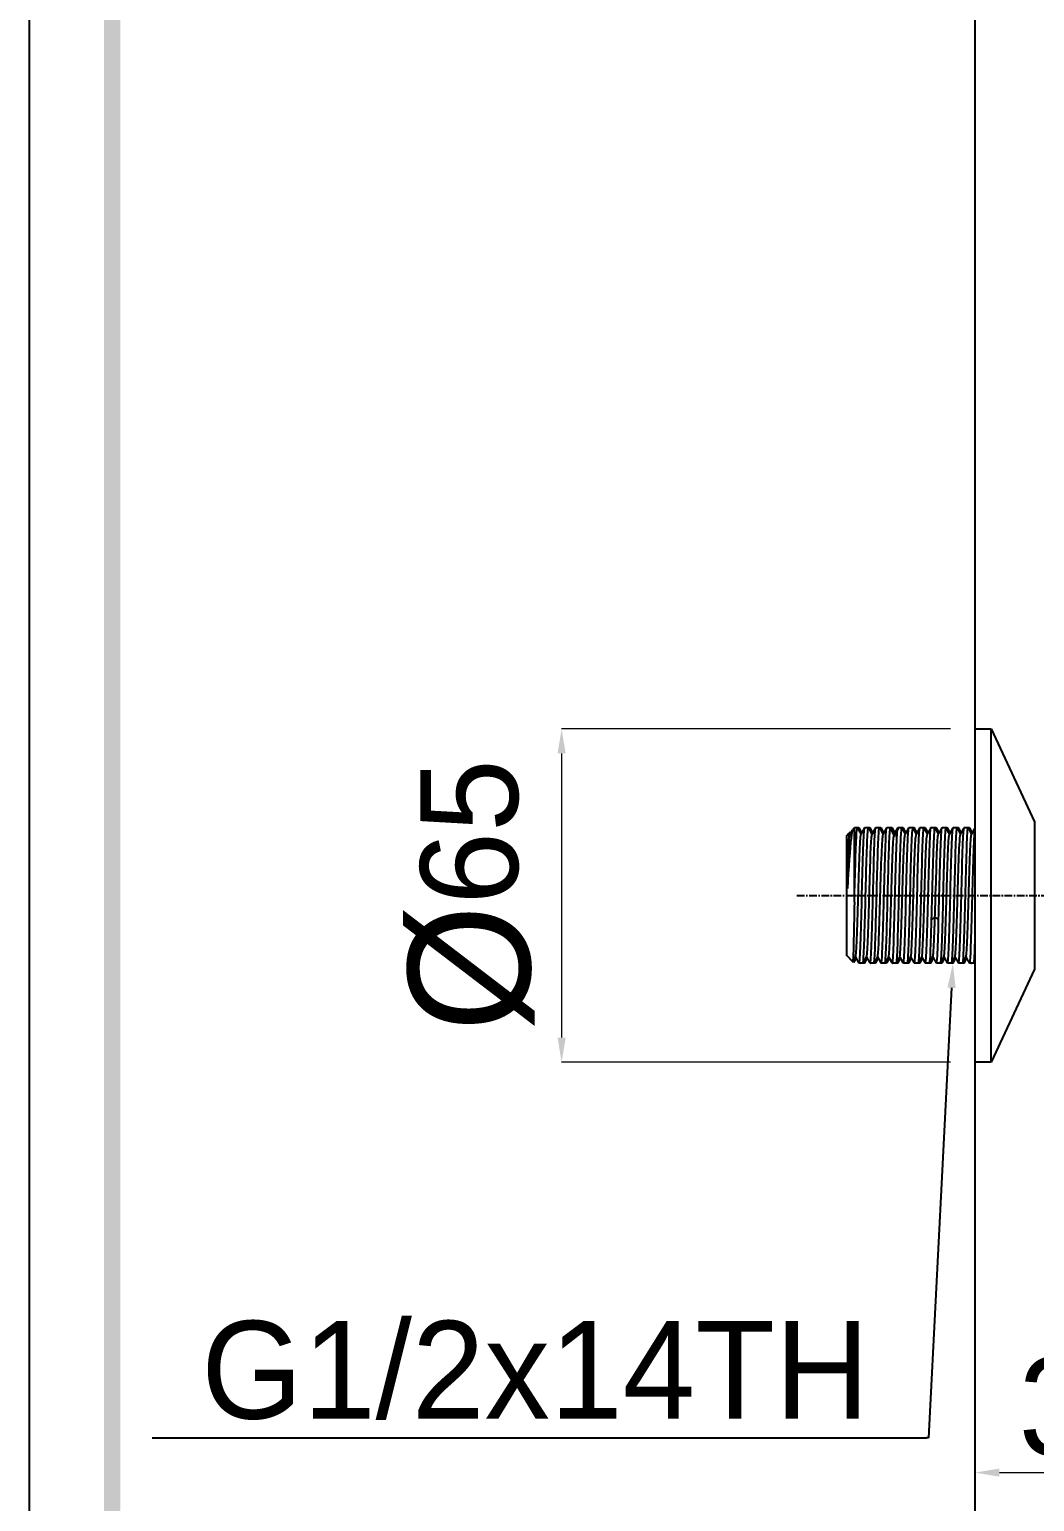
# Model space of a CAD drawing. Header units: millimetres. Extents: x 1091 to 2122, y 843 to 1569.
# Drawn here: x 1091.2 to 1255.8, y 1009.4 to 1250.3 of the extents above; entities that cross this region are included whole.
import ezdxf

# ---------------------------------------------------------------- set-up
doc = ezdxf.new("R2010")
doc.units = ezdxf.units.MM
doc.linetypes.add('CENTER', pattern=[2, 1.25, -0.25, 0.25, -0.25])
doc.layers.add('标注', color=1, linetype='Continuous')
doc.styles.add('Daelim Dimension', font='')
doc.styles.get('Daelim Dimension').set_extended_font_data('나눔고딕')
doc.dimstyles.new('DEFAULT', dxfattribs={"dimscale": 2, "dimtxt": 2, "dimasz": 2, "dimexe": 0, "dimexo": 2, "dimgap": 1, "dimtad": 1, "dimdec": 1, "dimzin": 9, "dimdsep": 46, "dimtxsty": 'Daelim Dimension', "dimcen": 0.5, "dimclrd": 252, "dimclre": 252, "dimclrt": 3, "dimadec": 1, "dimazin": 0, "dimtfac": 1, "dimtdec": 1, "dimtix": 1, "dimtmove": 0, "dimatfit": 3, "dimfxl": 1, "dimtolj": 1, "dimtzin": 1, "dimlwd": 9, "dimlwe": 9, "dimarcsym": 0})

# ---------------------------------------------------------------- blocks, each defined once
blk = doc.blocks.new('*D9')
at = {"layer": 'Defpoints', "color": 0, "transparency": 16777216}
for p in [(1246.08, 1135.78), (1178.38, 1081.28), (1246.08, 1081.28)]:
    blk.add_point(p, dxfattribs=at)
at = {"layer": '标注', "color": 5, "lineweight": 9, "transparency": 16777216}
for p, q in [((1242.08, 1135.78), (1178.38, 1135.78)), ((1178.38, 1131.78), (1178.38, 1085.28)), ((1242.08, 1081.28), (1178.38, 1081.28))]:
    blk.add_line(p, q, dxfattribs=at)
at = {"layer": '标注', "color": 5, "transparency": 16777216}
for points in [[(1177.72, 1131.78), (1179.05, 1131.78), (1178.38, 1135.78)], [(1177.72, 1085.28), (1179.05, 1085.28), (1178.38, 1081.28)]]:
    blk.add_solid(points, dxfattribs=at)
at = {"layer": '标注', "color": 7, "transparency": 16777216, "insert": (1163.61, 1108.53), "char_height": 16, "attachment_point": 5, "rotation": 90, "style": 'Daelim Dimension'}
blk.add_mtext('\\A1;{\\H1.25x;Ø}65', dxfattribs=at)
blk = doc.blocks.new('*D4')
at = {"layer": 'Defpoints', "color": 0, "transparency": 16777216}
for p in [(1284.18, 1135.47), (1246.08, 1081.27), (1284.18, 1014.09)]:
    blk.add_point(p, dxfattribs=at)
at = {"layer": '标注', "color": 5, "lineweight": 9, "transparency": 16777216}
for p, q in [((1284.18, 1131.47), (1284.18, 1014.09)), ((1246.08, 1077.27), (1246.08, 1014.09)), ((1250.08, 1014.09), (1280.18, 1014.09))]:
    blk.add_line(p, q, dxfattribs=at)
at = {"layer": '标注', "color": 5, "transparency": 16777216}
for points in [[(1250.08, 1014.75), (1250.08, 1013.42), (1246.08, 1014.09)], [(1280.18, 1014.75), (1280.18, 1013.42), (1284.18, 1014.09)]]:
    blk.add_solid(points, dxfattribs=at)
at = {"layer": '标注', "color": 7, "transparency": 16777216, "insert": (1265.13, 1024.81), "char_height": 16, "attachment_point": 5, "style": 'Daelim Dimension'}
blk.add_mtext('\\A1;38', dxfattribs=at)
blk = doc.blocks.new('*D7')
at = {"layer": 'Defpoints', "color": 0, "transparency": 16777216}
for p in [(1246.08, 1342.62), (1485.6, 957.42), (1495.37, 957.42)]:
    blk.add_point(p, dxfattribs=at)
at = {"layer": '标注', "color": 5, "lineweight": 9, "transparency": 16777216}
for p, q in [((1250.08, 1342.62), (1495.37, 1342.62)), ((1495.37, 1338.62), (1495.37, 961.42)), ((1489.6, 957.42), (1495.37, 957.42))]:
    blk.add_line(p, q, dxfattribs=at)
at = {"layer": '标注', "color": 5, "transparency": 16777216}
for points in [[(1494.71, 1338.62), (1496.04, 1338.62), (1495.37, 1342.62)], [(1494.71, 961.42), (1496.04, 961.42), (1495.37, 957.42)]]:
    blk.add_solid(points, dxfattribs=at)
at = {"layer": '标注', "color": 7, "transparency": 16777216, "insert": (1484.66, 1150.02), "char_height": 16, "attachment_point": 5, "rotation": 90, "style": 'Daelim Dimension'}
blk.add_mtext('\\A1;1650', dxfattribs=at)

msp = doc.modelspace()

# ---------------------------------------------------------------- linework, layer by layer
at = {"color": 0}
msp.add_line((1246.08, 957.42), (1246.08, 1393.9), dxfattribs=at)
at = {"color": 7, "linetype": 'Continuous'}
for p, q in [((1246.08, 1081.27), (1246.08, 1135.78)), ((1246.08, 1110.91), (1246.08, 1135.78)), ((1246.08, 1135.78), (1248.74, 1135.78)), ((1248.74, 1135.78), (1255.83, 1120.59)), ((1248.74, 1110.91), (1248.74, 1135.78)), ((1255.83, 1120.59), (1255.83, 1109.58)), ((1246.08, 1081.28), (1246.08, 1110.91)), ((1248.74, 1081.28), (1248.74, 1110.91)), ((1255.83, 1109.58), (1255.83, 1096.47)), ((1255.83, 1096.47), (1248.74, 1081.27)), ((1255.83, 1096.47), (1248.74, 1081.28)), ((1255.83, 1096.47), (1255.83, 1096.47)), ((1248.74, 1081.28), (1246.08, 1081.28)), ((1248.74, 1081.27), (1246.08, 1081.27)), ((1248.74, 1081.27), (1248.74, 1081.28))]:
    msp.add_line(p, q, dxfattribs=at)
at = {"color": 9, "linetype": 'Continuous'}
for p, q in [((1225.06, 1118.37), (1225.43, 1118.74)), ((1225.44, 1118.74), (1225.62, 1118.92)), ((1226.05, 1119.35), (1226.28, 1119.58)), ((1226.33, 1107.45), (1226.33, 1119.63)), ((1226.33, 1119.63), (1226.8, 1119.63)), ((1226.81, 1119.63), (1227.05, 1119.63)), ((1228.01, 1119.63), (1228.62, 1119.63)), ((1228.62, 1119.63), (1228.87, 1119.63)), ((1229.81, 1119.63), (1230.42, 1119.63)), ((1230.06, 1119.63), (1230.06, 1119.63)), ((1230.42, 1119.63), (1230.67, 1119.63)), ((1231.63, 1119.63), (1232.23, 1119.63)), ((1232.24, 1119.63), (1232.49, 1119.63)), ((1233.44, 1119.63), (1234.05, 1119.63)), ((1234.05, 1119.63), (1234.3, 1119.63)), ((1235.24, 1119.63), (1235.85, 1119.63)), ((1235.86, 1119.63), (1236.1, 1119.63)), ((1237.06, 1119.63), (1237.66, 1119.63)), ((1237.67, 1119.63), (1237.92, 1119.63)), ((1238.87, 1119.63), (1239.47, 1119.63)), ((1239.48, 1119.63), (1239.72, 1119.63)), ((1240.68, 1119.63), (1241.28, 1119.63)), ((1241.29, 1119.63), (1241.53, 1119.63)), ((1242.49, 1119.63), (1243.09, 1119.63)), ((1243.1, 1119.63), (1243.35, 1119.63)), ((1244.3, 1119.63), (1244.91, 1119.63)), ((1244.54, 1119.63), (1244.54, 1119.64)), ((1244.91, 1119.63), (1245.16, 1119.63)), ((1226.03, 1097.73), (1225.06, 1098.69)), ((1226.2, 1097.56), (1225.07, 1098.69)), ((1227.71, 1097.43), (1227.1, 1097.43)), ((1227.96, 1097.43), (1227.35, 1097.43)), ((1229.52, 1097.43), (1228.91, 1097.43)), ((1229.52, 1097.43), (1229.16, 1097.43)), ((1229.52, 1097.44), (1229.52, 1097.44)), ((1229.77, 1097.43), (1229.53, 1097.43)), ((1231.33, 1097.43), (1230.72, 1097.43)), ((1231.58, 1097.43), (1230.97, 1097.43)), ((1233.14, 1097.43), (1232.53, 1097.43)), ((1233.39, 1097.43), (1232.79, 1097.43)), ((1234.95, 1097.43), (1234.34, 1097.43)), ((1235.2, 1097.43), (1234.59, 1097.43)), ((1236.76, 1097.43), (1236.15, 1097.43)), ((1236.4, 1097.43), (1236.4, 1097.43)), ((1237.01, 1097.43), (1236.4, 1097.43)), ((1238.57, 1097.43), (1237.96, 1097.43)), ((1238.82, 1097.43), (1238.21, 1097.43)), ((1240.38, 1097.43), (1239.77, 1097.43)), ((1240.63, 1097.43), (1240.02, 1097.43)), ((1242.19, 1097.43), (1241.58, 1097.43)), ((1242.44, 1097.43), (1241.84, 1097.43)), ((1244, 1097.43), (1243.39, 1097.43)), ((1244.25, 1097.43), (1243.64, 1097.43)), ((1245.81, 1097.43), (1245.2, 1097.43)), ((1246.06, 1097.43), (1245.45, 1097.43)), ((1246.07, 1097.44), (1246.07, 1097.44))]:
    msp.add_line(p, q, dxfattribs=at)
at = {"color": 1, "linetype": 'CENTER'}
msp.add_line((1216.92, 1108.53), (1264.54, 1108.53), dxfattribs=at)
at = {"color": 2}
msp.add_lwpolyline([(1091.24, 1569.48), (2121.96, 1569.48), (2121.96, 843.46), (1091.24, 843.46)], close=True, dxfattribs=at)
at = {"ltscale": 0.5}
msp.add_lwpolyline([(1091.24, 1569.48), (2121.96, 1569.48), (2121.96, 843.46), (1091.24, 843.46)], close=True, dxfattribs=at)
at = {"color": 9, "linetype": 'Continuous'}
for points, knots in [([(1225.08, 1098.68), (1225.08, 1098.69), (1225.08, 1098.99), (1225.08, 1100.7), (1225.08, 1102.75), (1225.08, 1107.57), (1225.08, 1110.35), (1225.08, 1115.02), (1225.08, 1116.9), (1225.08, 1118.18), (1225.08, 1118.38), (1225.08, 1118.37)], [0, 0, 0, 0, 0.138717, 0.138717, 0.388734, 0.388734, 0.638752, 0.638752, 0.888769, 0.888769, 1, 1, 1, 1]), ([(1226.02, 1119.3), (1225.94, 1119.14), (1225.85, 1118.68), (1225.58, 1116.21), (1225.38, 1113.06), (1225.18, 1109.68)], [0, 0, 0, 0, 0.308303, 0.308303, 1, 1, 1, 1]), ([(1225.45, 1118.75), (1225.41, 1118.7), (1225.37, 1117.96), (1225.28, 1114.98), (1225.23, 1112.42), (1225.18, 1109.68)], [0, 0, 0, 0, 0.442897, 0.442897, 1, 1, 1, 1]), ([(1225.18, 1109.68), (1225.21, 1110.83), (1225.28, 1113.31), (1225.4, 1116.44), (1225.5, 1118.08), (1225.56, 1118.42), (1225.58, 1118.46)], [0, 0, 0, 0, 0.251078, 0.547808, 0.844538, 1, 1, 1, 1]), ([(1226.32, 1107.45), (1226.38, 1109.82), (1226.45, 1112.21), (1226.56, 1116.29), (1226.63, 1117.88), (1226.73, 1119.35), (1226.77, 1119.63), (1226.8, 1119.63)], [0, 0, 0, 0, 0.382555, 0.382555, 0.765111, 0.765111, 1, 1, 1, 1]), ([(1226.52, 1098.61), (1226.55, 1098.67), (1226.66, 1099.49), (1226.83, 1104.16), (1227.05, 1112.24), (1227.24, 1117.38), (1227.35, 1118.38), (1227.39, 1118.46)], [0, 0, 0, 0, 0.114293, 0.364076, 0.613859, 0.863642, 1, 1, 1, 1]), ([(1227.1, 1097.43), (1227.11, 1097.43), (1227.11, 1097.44), (1227.19, 1097.59), (1227.26, 1098.75), (1227.4, 1102.57), (1227.47, 1105.18), (1227.61, 1110.54), (1227.68, 1113.29), (1227.82, 1117.5), (1227.89, 1118.99), (1227.98, 1119.57), (1227.99, 1119.63), (1228.01, 1119.62)], [0, 0, 0, 0, 0.017028, 0.017028, 0.248697, 0.248697, 0.480366, 0.480366, 0.712035, 0.712035, 0.943704, 0.943704, 1, 1, 1, 1]), ([(1227.73, 1097.45), (1227.75, 1097.5), (1227.77, 1097.65), (1227.85, 1098.6), (1227.92, 1100.04), (1228.04, 1103.83), (1228.1, 1106.2), (1228.23, 1110.9), (1228.28, 1113.28), (1228.41, 1117.05), (1228.46, 1118.48), (1228.55, 1119.47), (1228.58, 1119.63), (1228.61, 1119.63)], [0, 0, 0, 0, 0.077957, 0.077957, 0.284739, 0.284739, 0.491522, 0.491522, 0.698304, 0.698304, 0.905087, 0.905087, 1, 1, 1, 1]), ([(1228.33, 1098.6), (1228.34, 1098.62), (1228.42, 1098.95), (1228.58, 1102.01), (1228.8, 1109.83), (1229, 1116.58), (1229.14, 1118.35), (1229.2, 1118.46)], [0, 0, 0, 0, 0.038467, 0.28828, 0.538093, 0.787907, 1, 1, 1, 1]), ([(1228.91, 1097.43), (1228.94, 1097.43), (1228.97, 1097.62), (1229.08, 1098.86), (1229.14, 1100.66), (1229.29, 1105.36), (1229.35, 1108.17), (1229.5, 1113.46), (1229.56, 1115.87), (1229.7, 1118.86), (1229.75, 1119.62), (1229.81, 1119.63)], [0, 0, 0, 0, 0.102306, 0.102306, 0.334029, 0.334029, 0.565751, 0.565751, 0.797474, 0.797474, 1, 1, 1, 1]), ([(1229.53, 1097.45), (1229.56, 1097.51), (1229.6, 1097.79), (1229.69, 1099.18), (1229.75, 1100.82), (1229.87, 1104.85), (1229.94, 1107.29), (1230.06, 1111.97), (1230.13, 1114.25), (1230.24, 1117.74), (1230.31, 1118.96), (1230.39, 1119.56), (1230.41, 1119.63), (1230.43, 1119.63)], [0, 0, 0, 0, 0.112245, 0.112245, 0.318388, 0.318388, 0.524531, 0.524531, 0.730674, 0.730674, 0.936818, 0.936818, 1, 1, 1, 1]), ([(1230.14, 1098.6), (1230.2, 1098.71), (1230.33, 1100.53), (1230.54, 1107.36), (1230.76, 1115.15), (1230.92, 1118.13), (1231, 1118.44), (1231.01, 1118.46)], [0, 0, 0, 0, 0.216018, 0.465801, 0.715584, 0.965367, 1, 1, 1, 1]), ([(1230.72, 1097.43), (1230.78, 1097.44), (1230.84, 1098.1), (1230.95, 1100.8), (1231.04, 1103.15), (1231.16, 1108.36), (1231.25, 1111.2), (1231.38, 1116.01), (1231.46, 1117.91), (1231.55, 1119.38), (1231.59, 1119.63), (1231.63, 1119.63)], [0, 0, 0, 0, 0.187696, 0.187696, 0.419418, 0.419418, 0.651141, 0.651141, 0.882864, 0.882864, 1, 1, 1, 1]), ([(1231.34, 1097.45), (1231.39, 1097.53), (1231.43, 1097.97), (1231.53, 1099.85), (1231.59, 1101.66), (1231.72, 1105.91), (1231.77, 1108.38), (1231.9, 1113), (1231.96, 1115.17), (1232.08, 1118.34), (1232.14, 1119.34), (1232.2, 1119.58)], [0, 0, 0, 0, 0.147576, 0.147576, 0.360682, 0.360682, 0.573788, 0.573788, 0.786894, 0.786894, 1, 1, 1, 1]), ([(1231.95, 1098.6), (1231.99, 1098.68), (1232.1, 1099.71), (1232.29, 1104.94), (1232.5, 1113.02), (1232.68, 1117.5), (1232.78, 1118.33), (1232.81, 1118.42)], [0, 0, 0, 0, 0.142533, 0.395845, 0.649157, 0.902469, 1, 1, 1, 1]), ([(1232.53, 1097.43), (1232.55, 1097.43), (1232.56, 1097.46), (1232.64, 1097.87), (1232.71, 1099.24), (1232.85, 1103.31), (1232.92, 1106.02), (1233.06, 1111.38), (1233.13, 1114.06), (1233.27, 1118.01), (1233.34, 1119.3), (1233.41, 1119.58)], [0, 0, 0, 0, 0.042834, 0.042834, 0.282125, 0.282125, 0.521417, 0.521417, 0.760708, 0.760708, 1, 1, 1, 1]), ([(1234.04, 1119.63), (1233.99, 1119.62), (1233.93, 1119.04), (1233.82, 1116.51), (1233.74, 1114.22), (1233.61, 1109.06), (1233.53, 1106.19), (1233.39, 1101.35), (1233.32, 1099.35), (1233.21, 1097.73), (1233.18, 1097.44), (1233.14, 1097.44)], [0, 0, 0, 0, 0.177984, 0.177984, 0.409733, 0.409733, 0.641483, 0.641483, 0.873233, 0.873233, 1, 1, 1, 1]), ([(1233.75, 1098.59), (1233.76, 1098.59), (1233.83, 1098.75), (1233.98, 1101.19), (1234.2, 1108.77), (1234.41, 1116.1), (1234.56, 1118.29), (1234.63, 1118.46)], [0, 0, 0, 0, 0.011846, 0.261719, 0.511592, 0.761466, 1, 1, 1, 1]), ([(1234.34, 1097.44), (1234.38, 1097.44), (1234.42, 1097.73), (1234.53, 1099.36), (1234.6, 1101.34), (1234.74, 1106.21), (1234.8, 1109.07), (1234.95, 1114.22), (1235.01, 1116.52), (1235.14, 1119.03), (1235.19, 1119.62), (1235.25, 1119.62)], [0, 0, 0, 0, 0.126839, 0.126839, 0.358509, 0.358509, 0.590178, 0.590178, 0.821847, 0.821847, 1, 1, 1, 1]), ([(1235.86, 1119.62), (1235.83, 1119.63), (1235.8, 1119.47), (1235.7, 1118.39), (1235.63, 1116.63), (1235.49, 1112.07), (1235.42, 1109.23), (1235.29, 1103.95), (1235.21, 1101.48), (1235.08, 1098.29), (1235.01, 1097.44), (1234.95, 1097.43)], [0, 0, 0, 0, 0.093004, 0.093004, 0.324646, 0.324646, 0.556288, 0.556288, 0.787931, 0.787931, 1, 1, 1, 1]), ([(1235.57, 1098.61), (1235.62, 1098.73), (1235.75, 1100.18), (1235.94, 1106.3), (1236.16, 1114.27), (1236.33, 1117.96), (1236.42, 1118.43), (1236.44, 1118.46)], [0, 0, 0, 0, 0.179792, 0.429246, 0.678699, 0.928153, 1, 1, 1, 1]), ([(1236.15, 1097.43), (1236.22, 1097.43), (1236.27, 1098.28), (1236.41, 1101.47), (1236.48, 1103.92), (1236.62, 1109.26), (1236.69, 1112.05), (1236.83, 1116.65), (1236.9, 1118.39), (1237, 1119.47), (1237.03, 1119.63), (1237.05, 1119.62)], [0, 0, 0, 0, 0.212069, 0.212069, 0.443711, 0.443711, 0.675354, 0.675354, 0.906996, 0.906996, 1, 1, 1, 1]), ([(1237.66, 1119.63), (1237.66, 1119.63), (1237.66, 1119.63), (1237.58, 1119.56), (1237.52, 1118.47), (1237.37, 1114.81), (1237.31, 1112.23), (1237.16, 1106.87), (1237.1, 1104.12), (1236.95, 1099.76), (1236.89, 1098.22), (1236.8, 1097.51), (1236.78, 1097.43), (1236.76, 1097.43)], [0, 0, 0, 0, 0.007529, 0.007529, 0.239171, 0.239171, 0.470813, 0.470813, 0.702456, 0.702456, 0.934098, 0.934098, 1, 1, 1, 1]), ([(1237.37, 1098.6), (1237.41, 1098.65), (1237.51, 1099.41), (1237.69, 1103.95), (1237.91, 1112.03), (1238.09, 1117.3), (1238.21, 1118.37), (1238.25, 1118.45)], [0, 0, 0, 0, 0.109978, 0.359522, 0.609065, 0.858609, 1, 1, 1, 1]), ([(1237.91, 1119.62), (1237.9, 1119.63), (1237.88, 1119.58), (1237.86, 1119.43), (1237.85, 1119.38), (1237.84, 1119.33)], [0, 0, 0, 0, 0.715837, 0.715837, 1, 1, 1, 1]), ([(1237.96, 1097.44), (1237.98, 1097.43), (1238, 1097.51), (1238.08, 1098.21), (1238.17, 1099.78), (1238.3, 1104.09), (1238.38, 1106.86), (1238.51, 1112.22), (1238.59, 1114.79), (1238.72, 1118.48), (1238.79, 1119.56), (1238.86, 1119.63), (1238.87, 1119.63), (1238.87, 1119.63)], [0, 0, 0, 0, 0.065461, 0.065461, 0.297184, 0.297184, 0.528907, 0.528907, 0.76063, 0.76063, 0.992353, 0.992353, 1, 1, 1, 1]), ([(1239.47, 1119.62), (1239.43, 1119.62), (1239.38, 1119.19), (1239.26, 1117.11), (1239.19, 1114.99), (1239.05, 1109.9), (1238.99, 1107.08), (1238.91, 1104.54)], [0, 0, 0, 0, 0.248827, 0.248827, 0.624413, 0.624413, 1, 1, 1, 1]), ([(1239.52, 1104.96), (1239.54, 1105.86), (1239.65, 1109.28), (1239.82, 1115.42), (1239.97, 1118.17), (1240.05, 1118.44), (1240.06, 1118.46)], [0, 0, 0, 0, 0.155894, 0.560789, 0.965684, 1, 1, 1, 1]), ([(1240.12, 1104.54), (1240.19, 1107.08), (1240.26, 1109.94), (1240.4, 1114.96), (1240.47, 1117.12), (1240.59, 1119.19), (1240.63, 1119.62), (1240.68, 1119.62)], [0, 0, 0, 0, 0.375446, 0.375446, 0.750892, 0.750892, 1, 1, 1, 1]), ([(1241.28, 1119.63), (1241.26, 1119.63), (1241.24, 1119.55), (1241.16, 1118.8), (1241.08, 1117.23), (1240.95, 1112.88), (1240.87, 1110.1), (1240.74, 1104.76), (1240.66, 1102.18), (1240.53, 1098.55), (1240.45, 1097.47), (1240.38, 1097.43), (1240.38, 1097.43), (1240.37, 1097.43)], [0, 0, 0, 0, 0.068358, 0.068358, 0.300081, 0.300081, 0.531803, 0.531803, 0.763526, 0.763526, 0.995249, 0.995249, 1, 1, 1, 1]), ([(1241, 1098.61), (1241.04, 1098.7), (1241.16, 1099.83), (1241.35, 1105.26), (1241.56, 1113.33), (1241.74, 1117.71), (1241.84, 1118.41), (1241.87, 1118.46)], [0, 0, 0, 0, 0.148583, 0.398127, 0.64767, 0.897214, 1, 1, 1, 1]), ([(1241.58, 1097.43), (1241.58, 1097.43), (1241.59, 1097.43), (1241.66, 1097.47), (1241.72, 1098.52), (1241.87, 1102.2), (1241.93, 1104.75), (1242.08, 1110.11), (1242.14, 1112.89), (1242.29, 1117.22), (1242.35, 1118.8), (1242.45, 1119.54), (1242.47, 1119.63), (1242.49, 1119.62)], [0, 0, 0, 0, 0.004748, 0.004748, 0.236391, 0.236391, 0.468033, 0.468033, 0.699676, 0.699676, 0.931318, 0.931318, 1, 1, 1, 1]), ([(1243.09, 1119.63), (1243.03, 1119.62), (1242.97, 1118.75), (1242.83, 1115.53), (1242.77, 1113.04), (1242.62, 1107.76), (1242.55, 1104.93), (1242.41, 1100.37), (1242.34, 1098.62), (1242.25, 1097.58), (1242.22, 1097.44), (1242.19, 1097.44)], [0, 0, 0, 0, 0.214642, 0.214642, 0.446311, 0.446311, 0.67798, 0.67798, 0.909649, 0.909649, 1, 1, 1, 1]), ([(1242.8, 1098.6), (1242.83, 1098.63), (1242.92, 1099.16), (1243.09, 1103), (1243.31, 1111), (1243.5, 1116.97), (1243.63, 1118.34), (1243.68, 1118.45)], [0, 0, 0, 0, 0.078695, 0.328208, 0.577722, 0.827235, 1, 1, 1, 1]), ([(1243.35, 1119.63), (1243.34, 1119.63), (1243.33, 1119.61), (1243.3, 1119.54), (1243.29, 1119.45), (1243.28, 1119.33)], [0, 0, 0, 0, 0.38785, 0.38785, 1, 1, 1, 1]), ([(1243.39, 1097.43), (1243.42, 1097.43), (1243.44, 1097.58), (1243.54, 1098.63), (1243.61, 1100.35), (1243.75, 1104.93), (1243.82, 1107.72), (1243.96, 1113.07), (1244.03, 1115.52), (1244.16, 1118.76), (1244.23, 1119.62), (1244.3, 1119.63)], [0, 0, 0, 0, 0.089718, 0.089718, 0.321548, 0.321548, 0.553379, 0.553379, 0.785209, 0.785209, 1, 1, 1, 1]), ([(1244.9, 1119.62), (1244.86, 1119.62), (1244.82, 1119.32), (1244.71, 1117.67), (1244.65, 1115.67), (1244.5, 1110.79), (1244.44, 1107.95), (1244.29, 1102.76), (1244.23, 1100.51), (1244.1, 1098), (1244.05, 1097.43), (1244, 1097.43)], [0, 0, 0, 0, 0.129155, 0.129155, 0.360825, 0.360825, 0.592494, 0.592494, 0.824163, 0.824163, 1, 1, 1, 1]), ([(1244.62, 1098.6), (1244.69, 1098.78), (1244.84, 1101.06), (1245.05, 1108.53), (1245.27, 1116.05), (1245.42, 1118.34), (1245.49, 1118.47), (1245.49, 1118.47)], [0, 0, 0, 0, 0.245736, 0.495609, 0.745482, 0.995355, 1, 1, 1, 1]), ([(1245.2, 1097.44), (1245.25, 1097.44), (1245.31, 1098.01), (1245.43, 1100.49), (1245.51, 1102.78), (1245.64, 1107.91), (1245.71, 1110.78), (1245.85, 1115.66), (1245.92, 1117.65), (1246.02, 1119.18), (1246.05, 1119.46), (1246.08, 1119.57)], [0, 0, 0, 0, 0.181166, 0.181166, 0.420486, 0.420486, 0.659806, 0.659806, 0.899127, 0.899127, 1, 1, 1, 1]), ([(1226.32, 1107.45), (1226.28, 1104.85), (1226.23, 1102.41), (1226.14, 1098.87), (1226.1, 1097.81), (1226.05, 1097.71), (1226.05, 1097.71), (1226.04, 1097.71)], [0, 0, 0, 0, 0.48219, 0.48219, 0.964379, 0.964379, 1, 1, 1, 1]), ([(1238.91, 1104.54), (1238.85, 1102.01), (1238.77, 1099.89), (1238.66, 1097.85), (1238.61, 1097.44), (1238.57, 1097.44)], [0, 0, 0, 0, 0.605877, 0.605877, 1, 1, 1, 1]), ([(1239.19, 1098.6), (1239.2, 1098.62), (1239.28, 1098.93), (1239.39, 1100.99), (1239.49, 1104.05), (1239.52, 1104.96)], [0, 0, 0, 0, 0.076971, 0.743407, 1, 1, 1, 1]), ([(1239.77, 1097.44), (1239.82, 1097.44), (1239.86, 1097.85), (1239.98, 1099.89), (1240.05, 1102.01), (1240.12, 1104.54)], [0, 0, 0, 0, 0.393939, 0.393939, 1, 1, 1, 1]), ([(1246.07, 1101.92), (1246.06, 1101.59), (1246.05, 1101.27), (1245.97, 1099.01), (1245.91, 1097.73), (1245.82, 1097.45), (1245.81, 1097.43), (1245.81, 1097.43)], [0, 0, 0, 0, 0.118796, 0.118796, 0.900352, 0.900352, 1, 1, 1, 1]), ([(1227.96, 1097.43), (1227.97, 1097.43), (1227.97, 1097.44), (1228.01, 1097.51), (1228.03, 1097.73), (1228.06, 1098.07)], [0, 0, 0, 0, 0.181816, 0.181816, 1, 1, 1, 1]), ([(1229.79, 1097.45), (1229.79, 1097.47), (1229.8, 1097.51), (1229.83, 1097.67), (1229.85, 1097.84), (1229.87, 1098.07)], [0, 0, 0, 0, 0.354143, 0.354143, 1, 1, 1, 1]), ([(1231.59, 1097.45), (1231.61, 1097.48), (1231.63, 1097.6), (1231.66, 1097.87), (1231.67, 1097.96), (1231.68, 1098.06)], [0, 0, 0, 0, 0.715072, 0.715072, 1, 1, 1, 1]), ([(1233.48, 1098.05), (1233.48, 1097.95), (1233.47, 1097.86), (1233.44, 1097.55), (1233.41, 1097.43), (1233.39, 1097.44)], [0, 0, 0, 0, 0.237785, 0.237785, 1, 1, 1, 1]), ([(1237.11, 1098.07), (1237.08, 1097.73), (1237.06, 1097.52), (1237.02, 1097.44), (1237.01, 1097.43), (1237.01, 1097.43)], [0, 0, 0, 0, 0.816517, 0.816517, 1, 1, 1, 1]), ([(1242.54, 1098.06), (1242.52, 1097.82), (1242.5, 1097.64), (1242.47, 1097.47), (1242.46, 1097.43), (1242.44, 1097.43)], [0, 0, 0, 0, 0.586024, 0.586024, 1, 1, 1, 1])]:
    msp.add_open_spline(points, degree=3, knots=knots, dxfattribs=at)
for points, degree in [([(1225.47, 1118.74), (1225.6, 1118.49)], 1), ([(1225.62, 1118.92), (1225.6, 1118.9), (1225.59, 1118.78), (1225.57, 1118.56)], 3), ([(1225.58, 1118.46), (1226.01, 1119.29)], 1), ([(1225.64, 1118.89), (1225.72, 1118.74)], 1), ([(1226.43, 1119.6), (1226.43, 1119.62)], 1), ([(1226.81, 1119.63), (1227.11, 1119.06), (1227.41, 1118.49)], 2), ([(1226.99, 1119.31), (1227.01, 1119.52), (1227.03, 1119.63), (1227.05, 1119.63)], 3), ([(1227.06, 1119.64), (1227.3, 1119.18), (1227.53, 1118.73)], 2), ([(1227.39, 1118.46), (1227.69, 1119.04), (1228, 1119.63)], 2), ([(1228.62, 1119.64), (1228.92, 1119.06), (1229.22, 1118.49)], 2), ([(1228.79, 1119.3), (1228.82, 1119.52), (1228.84, 1119.63), (1228.87, 1119.63)], 3), ([(1228.87, 1119.63), (1229.11, 1119.18), (1229.34, 1118.73)], 2), ([(1229.2, 1118.46), (1229.51, 1119.05), (1229.81, 1119.64)], 2), ([(1230.43, 1119.63), (1230.73, 1119.06), (1231.02, 1118.49)], 2), ([(1230.61, 1119.32), (1230.63, 1119.52), (1230.65, 1119.63), (1230.67, 1119.63)], 3), ([(1230.68, 1119.63), (1230.91, 1119.18), (1231.15, 1118.73)], 2), ([(1231.01, 1118.46), (1231.31, 1119.05), (1231.62, 1119.63)], 2), ([(1232.23, 1119.63), (1232.22, 1119.63), (1232.21, 1119.61), (1232.2, 1119.58)], 3), ([(1232.2, 1119.57), (1232.4, 1119.19), (1232.6, 1118.81), (1232.8, 1118.43)], 3), ([(1232.3, 1119.31), (1232.6, 1118.74), (1232.91, 1118.17)], 2), ([(1232.48, 1119.62), (1232.46, 1119.62), (1232.44, 1119.55), (1232.42, 1119.4)], 3), ([(1232.49, 1119.64), (1232.77, 1119.1), (1233.05, 1118.57)], 2), ([(1232.81, 1118.43), (1233.01, 1118.81), (1233.21, 1119.19), (1233.41, 1119.57)], 3), ([(1232.89, 1118.28), (1233.2, 1118.85), (1233.5, 1119.42)], 2), ([(1233.41, 1119.58), (1233.42, 1119.61), (1233.43, 1119.63), (1233.44, 1119.63)], 3), ([(1234.05, 1119.64), (1234.35, 1119.07), (1234.65, 1118.49)], 2), ([(1234.3, 1119.63), (1234.27, 1119.63), (1234.25, 1119.52), (1234.23, 1119.32)], 3), ([(1234.3, 1119.63), (1234.54, 1119.18), (1234.77, 1118.73)], 2), ([(1234.63, 1118.46), (1234.93, 1119.04), (1235.24, 1119.63)], 2), ([(1235.86, 1119.62), (1236.16, 1119.05), (1236.45, 1118.49)], 2), ([(1236.11, 1119.62), (1236.08, 1119.62), (1236.06, 1119.52), (1236.04, 1119.31)], 3), ([(1236.11, 1119.63), (1236.34, 1119.18), (1236.58, 1118.73)], 2), ([(1236.44, 1118.46), (1236.75, 1119.05), (1237.05, 1119.63)], 2), ([(1237.67, 1119.63), (1237.97, 1119.06), (1238.27, 1118.49)], 2), ([(1237.92, 1119.63), (1238.16, 1119.18), (1238.39, 1118.73)], 2), ([(1238.25, 1118.45), (1238.55, 1119.04), (1238.86, 1119.63)], 2), ([(1239.49, 1119.6), (1239.78, 1119.05), (1240.07, 1118.49)], 2), ([(1239.72, 1119.63), (1239.7, 1119.62), (1239.68, 1119.52), (1239.65, 1119.31)], 3), ([(1239.73, 1119.63), (1239.97, 1119.18), (1240.2, 1118.73)], 2), ([(1240.06, 1118.46), (1240.36, 1119.04), (1240.67, 1119.63)], 2), ([(1241.29, 1119.62), (1241.59, 1119.05), (1241.89, 1118.49)], 2), ([(1241.54, 1119.63), (1241.51, 1119.63), (1241.49, 1119.52), (1241.47, 1119.32)], 3), ([(1241.54, 1119.63), (1241.77, 1119.18), (1242.01, 1118.73)], 2), ([(1241.87, 1118.46), (1242.18, 1119.04), (1242.48, 1119.63)], 2), ([(1243.1, 1119.63), (1243.4, 1119.06), (1243.7, 1118.49)], 2), ([(1243.35, 1119.63), (1243.59, 1119.18), (1243.82, 1118.73)], 2), ([(1243.68, 1118.45), (1243.98, 1119.04), (1244.29, 1119.63)], 2), ([(1244.91, 1119.63), (1245.21, 1119.06), (1245.5, 1118.49)], 2), ([(1245.15, 1119.62), (1245.13, 1119.62), (1245.11, 1119.51), (1245.09, 1119.31)], 3), ([(1245.16, 1119.63), (1245.39, 1119.18), (1245.63, 1118.73)], 2), ([(1245.49, 1118.47), (1245.79, 1119.04), (1246.08, 1119.6)], 2), ([(1238.91, 1104.54), (1239.11, 1104.68), (1239.31, 1104.82), (1239.51, 1104.96)], 3), ([(1239.52, 1104.96), (1239.72, 1104.82), (1239.92, 1104.68), (1240.12, 1104.54)], 3), ([(1226.52, 1098.61), (1226.29, 1098.17), (1226.07, 1097.74)], 2), ([(1227.09, 1097.43), (1226.8, 1098), (1226.5, 1098.57)], 2), ([(1228.33, 1098.6), (1228.02, 1098.02), (1227.72, 1097.43)], 2), ([(1228.91, 1097.43), (1228.61, 1098), (1228.31, 1098.57)], 2), ([(1230.14, 1098.6), (1229.83, 1098.01), (1229.52, 1097.42)], 2), ([(1230.71, 1097.42), (1230.42, 1098), (1230.12, 1098.57)], 2), ([(1231.95, 1098.6), (1231.64, 1098.02), (1231.34, 1097.43)], 2), ([(1232.52, 1097.43), (1232.23, 1098), (1231.93, 1098.57)], 2), ([(1233.75, 1098.59), (1233.45, 1098), (1233.14, 1097.42)], 2), ([(1234.33, 1097.43), (1234.04, 1098), (1233.74, 1098.57)], 2), ([(1235.57, 1098.61), (1235.26, 1098.02), (1234.96, 1097.43)], 2), ([(1236.15, 1097.43), (1235.85, 1098), (1235.55, 1098.57)], 2), ([(1237.37, 1098.6), (1237.07, 1098.02), (1236.76, 1097.43)], 2), ([(1237.95, 1097.44), (1237.66, 1098.01), (1237.36, 1098.57)], 2), ([(1239.19, 1098.6), (1238.88, 1098.02), (1238.58, 1097.43)], 2), ([(1238.91, 1098.03), (1239.01, 1098.2), (1239.1, 1098.37), (1239.19, 1098.53)], 3), ([(1239.77, 1097.43), (1239.46, 1098.01), (1239.16, 1098.6)], 2), ([(1241, 1098.61), (1240.69, 1098.02), (1240.39, 1097.43)], 2), ([(1241.57, 1097.43), (1241.28, 1098), (1240.98, 1098.57)], 2), ([(1242.8, 1098.6), (1242.5, 1098.01), (1242.19, 1097.43)], 2), ([(1243.38, 1097.44), (1243.09, 1098.01), (1242.79, 1098.57)], 2), ([(1244.62, 1098.6), (1244.31, 1098.02), (1244.01, 1097.43)], 2), ([(1245.2, 1097.42), (1244.9, 1097.99), (1244.6, 1098.57)], 2), ([(1226.27, 1098.12), (1226.25, 1097.72), (1226.23, 1097.53), (1226.21, 1097.55)], 3), ([(1226.63, 1098.33), (1226.43, 1097.96), (1226.23, 1097.58)], 2), ([(1227.71, 1097.43), (1227.72, 1097.44)], 1), ([(1228.44, 1098.33), (1228.2, 1097.87), (1227.96, 1097.42)], 2), ([(1230.24, 1098.33), (1230.01, 1097.88), (1229.78, 1097.44)], 2), ([(1230.97, 1097.42), (1230.97, 1097.43), (1230.96, 1097.43)], 2), ([(1232.06, 1098.33), (1231.82, 1097.88), (1231.59, 1097.43)], 2), ([(1233.87, 1098.33), (1233.63, 1097.87), (1233.39, 1097.42)], 2), ([(1235.3, 1098.06), (1235.27, 1097.65), (1235.23, 1097.44), (1235.2, 1097.43)], 3), ([(1235.67, 1098.33), (1235.44, 1097.88), (1235.21, 1097.44)], 2), ([(1237.49, 1098.33), (1237.25, 1097.88), (1237.02, 1097.43)], 2), ([(1239.27, 1098.37), (1239.04, 1097.92), (1238.81, 1097.48)], 2), ([(1238.91, 1098.03), (1238.88, 1097.63), (1238.85, 1097.43), (1238.82, 1097.43)], 3), ([(1240.73, 1098.07), (1240.69, 1097.66), (1240.66, 1097.44), (1240.63, 1097.43)], 3), ([(1241.11, 1098.33), (1240.87, 1097.88), (1240.64, 1097.44)], 2), ([(1242.92, 1098.33), (1242.68, 1097.88), (1242.44, 1097.42)], 2), ([(1244.34, 1098.04), (1244.31, 1097.64), (1244.28, 1097.43), (1244.25, 1097.43)], 3), ([(1244.73, 1098.33), (1244.49, 1097.88), (1244.26, 1097.43)], 2), ([(1245.45, 1097.42), (1245.45, 1097.42), (1245.44, 1097.43)], 2), ([(1246.08, 1097.94), (1245.94, 1097.68), (1245.81, 1097.43)], 2), ([(1246.07, 1097.45), (1246.07, 1097.44), (1246.06, 1097.43), (1246.06, 1097.43)], 3)]:
    msp.add_open_spline(points, degree=degree, dxfattribs=at)
at = {"color": 5, "ltscale": 40}
msp.add_trace([(1103.47, 1557.25), (1106.11, 1557.25), (1103.47, 867.92), (1106.11, 870.56)], dxfattribs=at)
at = {"layer": '标注', "color": 5, "linetype": 'ByBlock', "lineweight": -2}
msp.add_line((1238.47, 1019.78), (1238.11, 1019.78), dxfattribs=at)
for points in [[(1242.24, 1093.43), (1238.47, 1019.78)], [(1111.33, 1019.78), (1238.11, 1019.78)]]:
    msp.add_lwpolyline(points, dxfattribs=at)
at = {"layer": '标注', "color": 5}
msp.add_solid([(1241.57, 1093.46), (1242.44, 1097.42), (1242.91, 1093.39)], dxfattribs=at)

# ---------------------------------------------------------------- texts
at = {"layer": '标注', "color": 7, "insert": (1174.08, 1030.8), "char_height": 16, "attachment_point": 5, "style": 'Daelim Dimension'}
msp.add_mtext('\\A1;G1/2x14TH', dxfattribs=at)

# ---------------------------------------------------------------- dimensions: what is measured, and where the dimension line sits
at = {"layer": '标注', "color": 5}
for base, p1, p2, text, override, picture, middle in [((1495.37, 957.42), (1246.08, 1342.62), (1485.6, 957.42), '1650', {"dimtxt": 8, "dimdec": 0, "dimclrd": 5, "dimclre": 5, "dimclrt": 7}, '*D7', (1484.66, 1150.02)), ((1178.38, 1081.28), (1246.08, 1135.78), (1246.08, 1081.28), '{\\H1.25x;Ø}65', {"dimtxt": 8, "dimclrd": 5, "dimclre": 5, "dimclrt": 7}, '*D9', (1163.61, 1108.53))]:
    dim = msp.add_linear_dim(base=base, p1=p1, p2=p2, angle=90, text=text, dimstyle='DEFAULT', override=override, dxfattribs=at)
    dim.commit()
    dim.dimension.update_dxf_attribs({"geometry": picture, "text_midpoint": middle})
dim = msp.add_linear_dim(base=(1284.18, 1014.09), p1=(1246.08, 1081.27), p2=(1284.18, 1135.47), dimstyle='DEFAULT', override={"dimtxt": 8, "dimdec": 0, "dimclrd": 5, "dimclre": 5, "dimclrt": 7}, dxfattribs=at)
dim.commit()
dim.dimension.update_dxf_attribs({"geometry": '*D4', "text_midpoint": (1265.13, 1024.81)})

doc.saveas('drawing.dxf')
